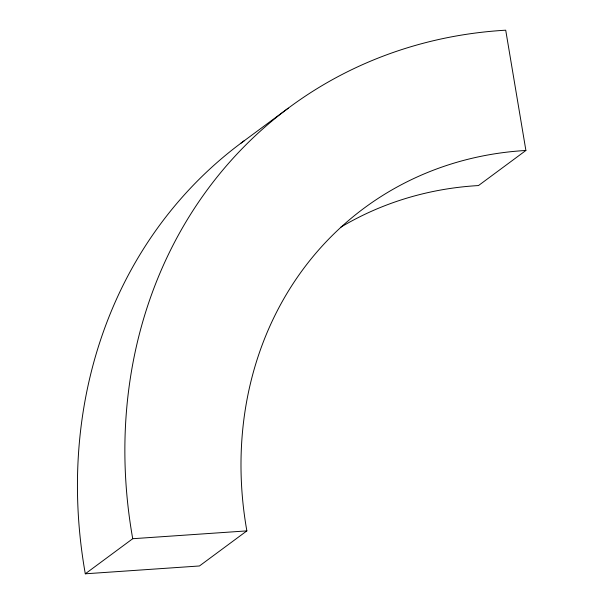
<?xml version="1.0" encoding="UTF-8"?>
<svg xmlns="http://www.w3.org/2000/svg" width="604" height="604" viewBox="0 0 604 604"><rect width="100%" height="100%" fill="white"/><g stroke="black" fill="none" stroke-linecap="round" stroke-linejoin="round"><path stroke-width="0.91" d="M240.853 143.254L288.274 108.169M244.605 140.49A498.126 439.334 53.5 0 0 85.3 573.8L132.721 538.715A498.126 439.334 53.5 0 1 505.714 30.2L525.903 150.472L478.489 185.556A372.638 328.659 53.5 0 0 340.867 227.142M525.903 150.472A372.638 328.659 53.5 0 0 246.87 530.886L199.448 565.971L85.3 573.8M132.721 538.715L246.87 530.886"/></g></svg>
